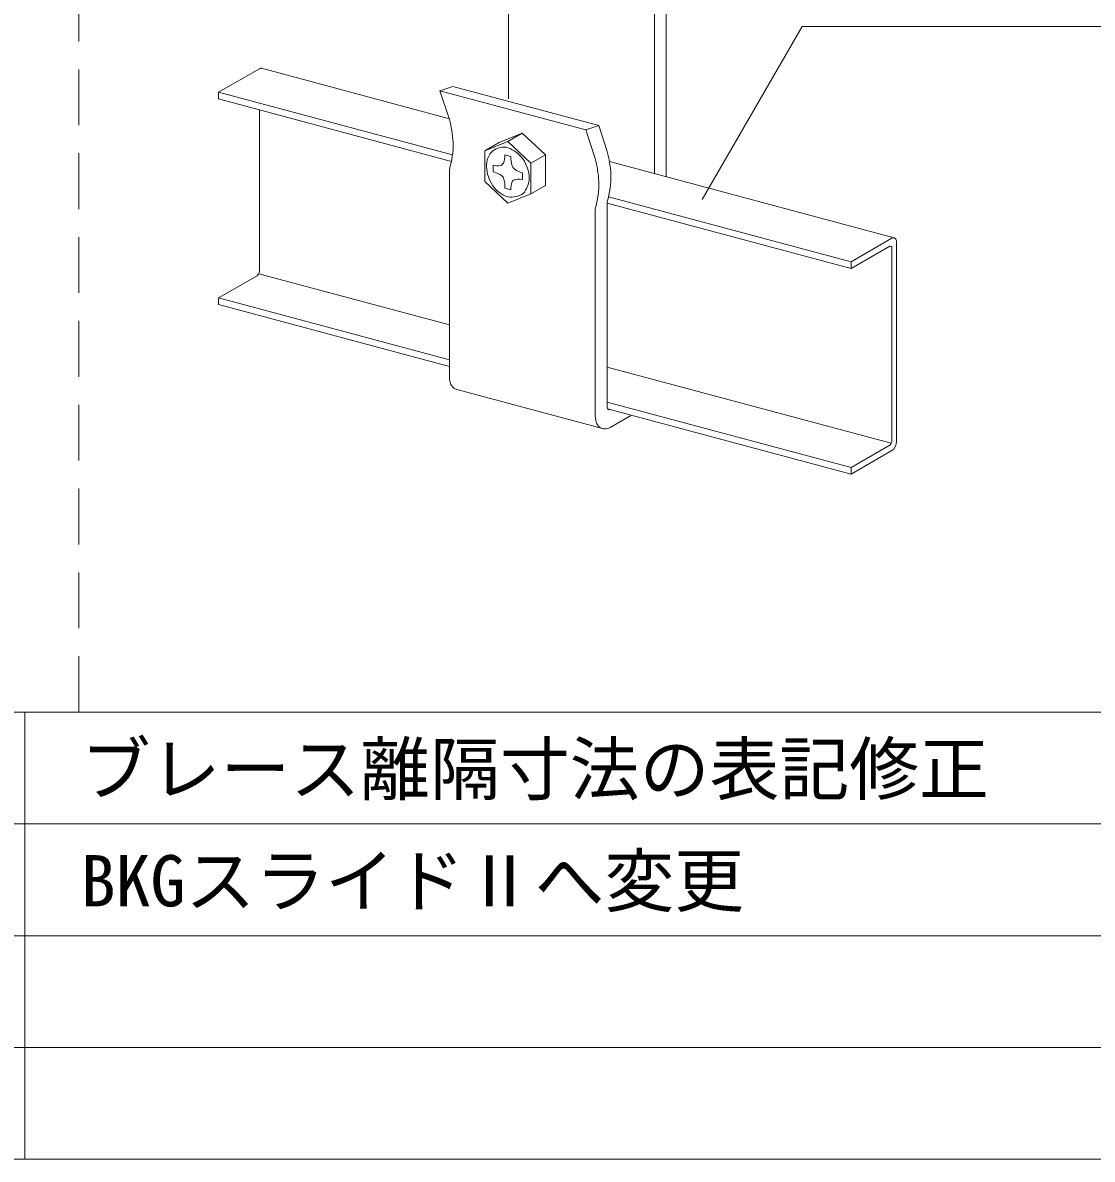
# Model space of a CAD drawing. Units: millimetres on the paper, enlarged 30 times, with parts at other scales. Extents: x -5790 to 5910, y -4184 to 4114.
# Drawn here: x -2643 to -1494, y -4136 to -2916 of the extents above; entities that cross this region are included whole.
import ezdxf
from ezdxf.enums import TextEntityAlignment as Align

# ---------------------------------------------------------------- set-up
doc = ezdxf.new("R2010")
doc.units = ezdxf.units.MM
doc.header["$LTSCALE"] = 30
doc.linetypes.add('DASHED2', pattern=[3, 2, -1])
for name, color, linetype, lineweight in [('1-1_吊り材', 7, 'Continuous', 18), ('1-2_野縁受け', 3, 'Continuous', 18), ('1-6_文字', 7, 'Continuous', 18), ('1-B_ビス', 3, 'Continuous', 18), ('F-2', 3, 'Continuous', 18), ('F-6_文字', 7, 'Continuous', 18)]:
    doc.layers.add(name, color=color, linetype=linetype, lineweight=lineweight)
doc.styles.add('ＭＳ ゴシック', font='')
doc.styles.get('ＭＳ ゴシック').set_extended_font_data('MS Gothic')

msp = doc.modelspace()

# ---------------------------------------------------------------- linework, layer by layer
at = {"layer": '1-1_吊り材'}
for p, q in [((-2120.89, -2825.47), (-2120.89, -2997.82)), ((-1951.75, -2859.91), (-1951.75, -3081.41)), ((-1964.41, -2867.4), (-1964.41, -3078.01)), ((-2180.67, -2984.61), (-2024.19, -3026.54)), ((-2038.12, -3031.11), (-2194.6, -2989.19)), ((-2015.07, -3054.27), (-2024.19, -3026.54)), ((-2184.52, -3294.03), (-2184.52, -3073.83)), ((-2015.07, -3328.47), (-2015.07, -3108.27)), ((-2028.04, -3335.96), (-2028.04, -3115.76)), ((-2176.5, -3309.75), (-2020.02, -3351.68)), ((-1989.12, -3337.48), (-2011.83, -3350.6))]:
    msp.add_line(p, q, dxfattribs=at)
for points in [[(-2184.52, -3019.83), (-2194.6, -2989.19), (-2180.67, -2984.61)], [(-2028.04, -3061.76), (-2038.12, -3031.11), (-2024.19, -3026.54)]]:
    msp.add_lwpolyline(points, dxfattribs=at)
for centre, radius, start, end in [((-2311.96, -3053.66), 131.85, 3.9993, 14.86845), ((-2275.86, -3046.13), 95.45, 343.12913, 0.99805), ((-2155.48, -3095.59), 131.85, 3.9993, 14.86845), ((-2142.51, -3088.1), 131.85, 3.9993, 14.86845), ((-2119.38, -3088.06), 95.45, 343.12913, 0.99805), ((-2106.42, -3080.57), 95.45, 343.12913, 0.99805), ((-2146.69, -3293.95), 37.83, 180.12397, 194.03277), ((-2172.9, -3299.56), 11.09, 198.73358, 231.65631), ((-2173.71, -3299.35), 10.77, 235.77019, 255), ((-2007.51, -3328.45), 7.57, 180.12397, 194.03277), ((-2012.75, -3329.58), 2.22, 198.73358, 231.65631), ((-1990.21, -3335.88), 37.83, 180.12397, 194.03277), ((-2012.91, -3329.53), 2.15, 235.77019, 300.0878), ((-2016.42, -3341.49), 11.09, 198.73358, 231.65631), ((-2017.23, -3341.28), 10.77, 235.77019, 300.0878)]:
    msp.add_arc(centre, radius, start, end, dxfattribs=at)
at = {"layer": '1-2_野縁受け'}
for p, q in [((-2432.3, -2990.74), (-2388.52, -2965.46)), ((-2386.11, -2965.02), (-2184.32, -3019.09)), ((-2432.3, -2997.94), (-2432.3, -2990.74)), ((-2181.16, -3058.03), (-2432.3, -2990.74)), ((-2182.28, -3064.93), (-2432.3, -2997.94)), ((-2388.52, -3009.66), (-2388.52, -3182.66)), ((-2012.69, -3065.08), (-1706.88, -3147.02)), ((-1753.07, -3179.93), (-2015.07, -3109.73)), ((-1753.07, -3172.73), (-2013.62, -3102.92)), ((-1709.29, -3147.46), (-1753.07, -3172.73)), ((-1753.07, -3179.93), (-1711.73, -3156.07)), ((-1709.29, -3158.26), (-1709.29, -3364.66)), ((-1704.43, -3365.45), (-1704.43, -3151.85)), ((-1753.07, -3172.73), (-1753.07, -3179.93)), ((-2432.3, -3211.54), (-2390.96, -3187.67)), ((-2184.52, -3240.43), (-2389.22, -3185.58)), ((-2432.3, -3218.74), (-2432.3, -3211.54)), ((-2184.52, -3277.93), (-2432.3, -3211.54)), ((-2184.52, -3285.13), (-2432.3, -3218.74)), ((-1709.99, -3367.58), (-2015.07, -3285.83)), ((-1753.07, -3393.53), (-2015.07, -3323.33)), ((-1753.07, -3400.73), (-2014.7, -3330.63)), ((-1753.07, -3393.53), (-1711.73, -3369.67)), ((-1753.07, -3400.73), (-1709.29, -3375.46)), ((-1753.07, -3400.73), (-1753.07, -3393.53)), ((-1753.07, -3395.63), (-1753.07, -3400.73))]:
    msp.add_line(p, q, dxfattribs=at)
for centre, major_axis, start_param, end_param in [((-2388.52, -2972.66), (-2.55, -7.6), 3.1755245, 3.6943472), ((-1709.29, -3154.66), (-2.55, -7.6), 2.1235508, 3.6943472), ((-1711.73, -3159.67), (1.28, 3.8), 5.2651435, 6.8359398), ((-2390.96, -3184.07), (-1.28, -3.8), 0.5527545, 2.1235508), ((-1711.73, -3366.07), (-1.28, -3.8), 0.5527545, 2.1235508), ((-1709.29, -3368.26), (2.55, 7.6), 3.6943472, 5.2651435)]:
    msp.add_ellipse(centre, major_axis=major_axis, ratio=0.544498, start_param=start_param, end_param=end_param, dxfattribs=at)
at = {"layer": '1-6_文字'}
for q in [(-1912.96, -3105.82), (-1355.82, -2920.26)]:
    msp.add_line((-1805.82, -2920.26), q, dxfattribs=at)
at = {"layer": '1-B_ビス'}
for p, q in [((-2121.69, -3043.69), (-2106.28, -3034.79)), ((-2146.51, -3053.53), (-2121.69, -3043.69)), ((-2146.51, -3053.53), (-2131.11, -3044.64)), ((-2096.86, -3066.84), (-2121.69, -3043.69)), ((-2146.51, -3086.53), (-2146.51, -3053.53)), ((-2124.81, -3057.85), (-2118.56, -3059.52)), ((-2081.46, -3090.95), (-2081.46, -3057.95)), ((-2137.33, -3068.89), (-2137.33, -3076.09)), ((-2121.69, -3109.69), (-2146.51, -3086.53)), ((-2106.04, -3077.28), (-2106.04, -3084.48)), ((-2124.81, -3093.85), (-2118.56, -3095.52)), ((-2096.86, -3099.84), (-2081.46, -3090.95))]:
    msp.add_line(p, q, dxfattribs=at)
for points in [[(-2081.46, -3057.95), (-2106.28, -3034.79), (-2131.11, -3044.64)], [(-2121.69, -3109.69), (-2096.86, -3099.84), (-2096.86, -3066.84), (-2081.46, -3057.95)]]:
    msp.add_lwpolyline(points, dxfattribs=at)
for centre, radius, start, end in [((-2126.48, -3067.9), 18.25, 74.78491, 128.78805), ((-2123.3, -3069.27), 21.38, 133.13431, 183.39392), ((-2147.85, -3058.28), 23.04, 338.01528, 1.07675), ((-2134.69, -3084.68), 36.78, 37.36325, 69.28544), ((-2082.54, -3059.87), 36.02, 179.44946, 195.67127), ((-2103.29, -3068.29), 41.41, 183.10604, 213.26384), ((-2132.8, -3054.69), 14.91, 252.28652, 282.54815), ((-2130.44, -3064.9), 4.43, 281.44715, 333.1092), ((-2107.97, -3065.57), 10.09, 203.52705, 243.43812), ((-2136.21, -3083.81), 37.49, 1.4971, 34.89682), ((-2142.58, -3098.49), 23, 50.51612, 76.8173), ((-2131.24, -3085.59), 5.86, 30.93958, 55.88615), ((-2161.73, -3092.7), 36.94, 358.22087, 15.91029), ((-2113.89, -3088.31), 3.67, 119.69361, 155.51152), ((-2110.02, -3097.51), 13.63, 73.00219, 114.65483), ((-2100.34, -3054.52), 23.46, 238.85569, 255.95581), ((-2124.85, -3082.19), 26.12, 317.91, 358.58439), ((-2111.91, -3073.02), 31.61, 214.66941, 251.99058), ((-2093.58, -3094.86), 24.98, 161.17086, 181.53188), ((-2118.57, -3077.45), 25.83, 263.08349, 300.50629)]:
    msp.add_arc(centre, radius, start, end, dxfattribs=at)
at = {"layer": 'F-2', "linetype": 'DASHED2'}
msp.add_line((-2582.3, -3656.14), (-2582.3, -1856.14), dxfattribs=at)
at = {"layer": 'F-2'}
for p, q in [((-5790.28, -3656.14), (5909.72, -3656.14)), ((-5790.28, -4136.14), (5909.72, -4136.14))]:
    msp.add_line(p, q, dxfattribs=at)
at = {"layer": 'F-2', "color": 4, "lineweight": 9}
for p, q in [((-2640.28, -3656.14), (-2640.28, -4136.14)), ((-3240.28, -3776.14), (-915.28, -3776.14)), ((-3240.28, -3896.14), (-915.28, -3896.14)), ((-3240.28, -4016.14), (-915.28, -4016.14))]:
    msp.add_line(p, q, dxfattribs=at)

# ---------------------------------------------------------------- texts
at = {"layer": 'F-6_文字', "color": 4, "style": 'ＭＳ ゴシック'}
for s, p in [('ブレース離隔寸法の表記修正', (-2580.28, -3761.14)), ('BKGスライドⅡへ変更', (-2580.28, -3881.14))]:
    msp.add_text(s, height=54.99, dxfattribs=at).set_placement(p, align=Align.BOTTOM_LEFT)

doc.saveas('drawing.dxf')
